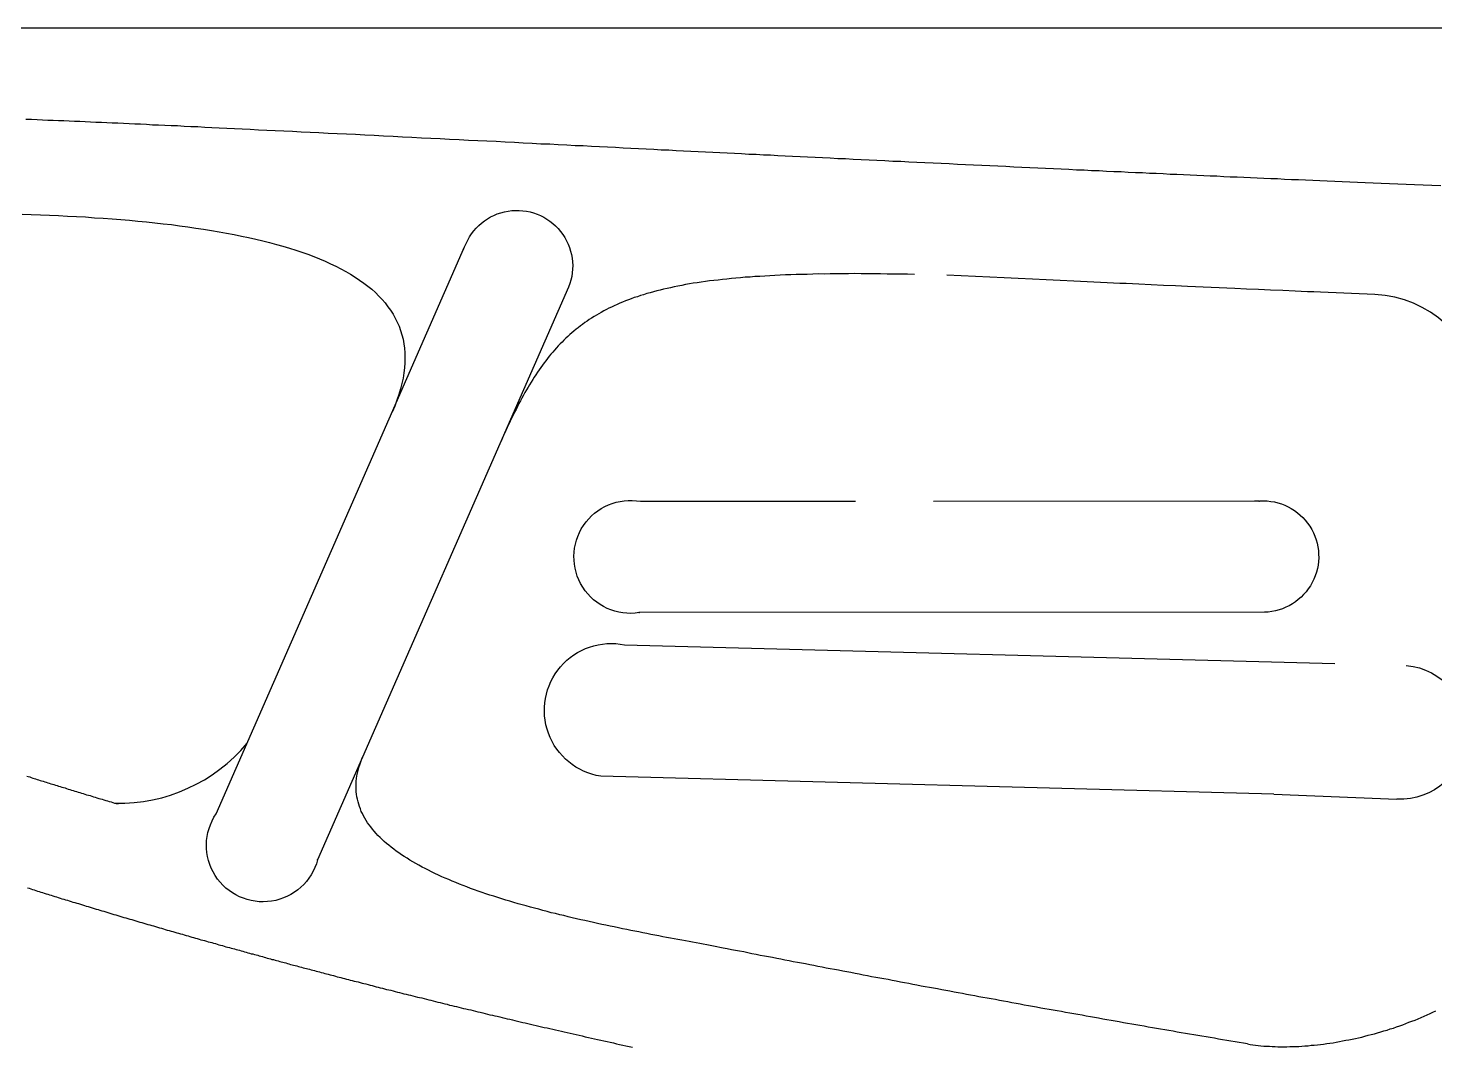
# Model space of a CAD drawing. Header units: millimetres. Extents: x 41 to 1041, y 1148 to 1248.
# Drawn here: x 610.3 to 673.4, y 1202.1 to 1247.8 of the extents above; entities that cross this region are included whole.
import ezdxf

# ---------------------------------------------------------------- set-up
doc = ezdxf.new("R2010")
doc.units = ezdxf.units.MM

msp = doc.modelspace()

# ---------------------------------------------------------------- linework, layer by layer
msp.add_line((1041.281, 1247.802), (41.311, 1247.802))
at = {"color": 3}
for p, q in [((634.545, 1236.172), (623.279, 1210.467)), ((665.784, 1221.577), (637.719, 1221.558)), ((666.21, 1213.414), (671.736, 1213.183))]:
    msp.add_line(p, q, dxfattribs=at)
for points in [[(629.88, 1237.982, -1.0174), (634.545, 1236.172)], [(675.497, 1231.448, 0.36704), (670.746, 1235.839), (668.298, 1235.943), (668.009, 1235.955), (667.724, 1235.967), (667.441, 1235.979), (667.161, 1235.991), (666.606, 1236.015), (666.06, 1236.039), (665.519, 1236.062), (664.983, 1236.086), (664.45, 1236.109), (663.39, 1236.156), (662.326, 1236.204), (661.79, 1236.228), (661.249, 1236.253), (660.702, 1236.278), (660.147, 1236.303), (659.867, 1236.316), (659.583, 1236.329), (659.298, 1236.342), (659.01, 1236.355), (658.718, 1236.369), (658.425, 1236.382), (658.128, 1236.396), (657.829, 1236.41), (657.225, 1236.438), (656.612, 1236.467), (655.992, 1236.496), (655.366, 1236.525), (654.734, 1236.555), (654.098, 1236.585), (653.459, 1236.615), (652.816, 1236.646), (651.529, 1236.707)], [(637.719, 1221.558, -1.185432), (637.78, 1226.557, -1.004022)], [(665.566, 1226.576, -1.0174), (665.784, 1221.577)], [(635.991, 1214.21, -1.023403), (637.064, 1220.113), (668.951, 1219.274)], [(672.155, 1219.189, -0.97632), (671.736, 1213.183)], [(623.279, 1210.467, -1.185432), (618.726, 1212.533, -1.004022)]]:
    msp.add_lwpolyline(points, format="xyb", dxfattribs=at)
for points in [[(618.726, 1212.533), (629.88, 1237.982)], [(634.545, 1236.172), (634.545, 1236.172)], [(637.78, 1226.557), (647.421, 1226.564)], [(650.934, 1226.566), (665.566, 1226.576)], [(657.467, 1226.571), (657.467, 1226.571)], [(642.802, 1221.561), (642.802, 1221.561)], [(658.117, 1221.572), (658.117, 1221.572)], [(665.784, 1221.577), (665.784, 1221.577)], [(647.09, 1219.849), (647.09, 1219.849)], [(625.32, 1215.123), (625.32, 1215.123)], [(666.21, 1213.414), (635.991, 1214.21)]]:
    msp.add_lwpolyline(points, dxfattribs=at)
for points in [[(673.697, 1240.722, 0), (673.302, 1240.733, 0), (672.911, 1240.755, 0), (672.525, 1240.766, 0), (672.144, 1240.778, 0), (671.767, 1240.799, 0), (671.396, 1240.81, 0), (671.03, 1240.832, 0), (670.669, 1240.843, 0), (670.313, 1240.854, 0), (669.963, 1240.876, 0), (669.617, 1240.887, 0), (669.276, 1240.898, 0), (668.94, 1240.919, 0), (668.607, 1240.93, 0), (668.279, 1240.942, 0), (667.954, 1240.963, 0), (667.634, 1240.974, 0), (667.315, 1240.985, 0), (667, 1240.996, 0), (666.688, 1241.007, 0), (666.377, 1241.029, 0), (666.07, 1241.04, 0), (665.764, 1241.051, 0), (665.459, 1241.062, 0), (665.156, 1241.083, 0), (664.855, 1241.094, 0), (664.554, 1241.105, 0), (664.254, 1241.116, 0), (663.955, 1241.127, 0), (663.655, 1241.148, 0), (663.356, 1241.16, 0), (663.057, 1241.171, 0), (662.756, 1241.182, 0), (662.456, 1241.203, 0), (662.154, 1241.214, 0), (661.851, 1241.225, 0), (661.546, 1241.236, 0), (661.241, 1241.257, 0), (660.932, 1241.268, 0), (660.622, 1241.279, 0), (660.309, 1241.301, 0), (659.993, 1241.312, 0), (659.674, 1241.323, 0), (659.352, 1241.344, 0), (659.027, 1241.355, 0), (658.698, 1241.366, 0), (658.365, 1241.388, 0), (658.029, 1241.399, 0), (657.691, 1241.42, 0), (657.349, 1241.431, 0), (657.005, 1241.453, 0), (656.658, 1241.464, 0), (656.309, 1241.485, 0), (655.958, 1241.496, 0), (655.605, 1241.518, 0), (655.249, 1241.529, 0), (654.894, 1241.55, 0), (654.535, 1241.562, 0), (654.176, 1241.583, 0), (653.815, 1241.604, 0), (653.454, 1241.616, 0), (653.091, 1241.637, 0), (652.728, 1241.648, 0), (652.365, 1241.669, 0), (652.001, 1241.681, 0), (651.637, 1241.702, 0), (651.274, 1241.723, 0), (650.91, 1241.735, 0), (650.547, 1241.756, 0), (650.185, 1241.767, 0), (649.823, 1241.789, 0), (649.462, 1241.81, 0), (649.103, 1241.821, 0), (648.746, 1241.843, 0), (648.389, 1241.854, 0), (648.034, 1241.875, 0), (647.681, 1241.896, 0), (647.329, 1241.908, 0), (646.98, 1241.929, 0), (646.633, 1241.94, 0), (646.289, 1241.962, 0), (645.948, 1241.973, 0), (645.609, 1241.994, 0), (645.272, 1242.005, 0), (644.938, 1242.026, 0), (644.605, 1242.038, 0), (644.274, 1242.059, 0), (643.945, 1242.07, 0), (643.617, 1242.091, 0), (643.29, 1242.102, 0), (642.965, 1242.124, 0), (642.64, 1242.135, 0), (642.315, 1242.156, 0), (641.99, 1242.167, 0), (641.665, 1242.188, 0), (641.34, 1242.2, 0), (641.015, 1242.221, 0), (640.689, 1242.232, 0), (640.362, 1242.253, 0), (640.034, 1242.264, 0), (639.704, 1242.285, 0), (639.374, 1242.297, 0), (639.041, 1242.318, 0), (638.706, 1242.329, 0), (638.37, 1242.35, 0), (638.031, 1242.372, 0), (637.689, 1242.383, 0), (637.345, 1242.404, 0), (636.998, 1242.415, 0), (636.647, 1242.437, 0), (636.293, 1242.458, 0), (635.935, 1242.469, 0), (635.573, 1242.491, 0), (635.207, 1242.512, 0), (634.837, 1242.523, 0), (634.462, 1242.545, 0), (634.083, 1242.566, 0), (633.698, 1242.587, 0), (633.308, 1242.599, 0), (632.914, 1242.62, 0), (632.515, 1242.642, 0), (632.112, 1242.663, 0), (631.707, 1242.685, 0), (631.296, 1242.706, 0), (630.883, 1242.728, 0), (630.468, 1242.739, 0), (630.05, 1242.761, 0), (629.63, 1242.782, 0), (629.208, 1242.804, 0), (628.785, 1242.825, 0), (628.362, 1242.847, 0), (627.938, 1242.868, 0), (627.513, 1242.89, 0), (627.089, 1242.911, 0), (626.666, 1242.933, 0), (626.243, 1242.954, 0), (625.822, 1242.976, 0), (625.403, 1242.997, 0), (624.985, 1243.019, 0), (624.57, 1243.041, 0), (624.157, 1243.052, 0), (623.747, 1243.073, 0), (623.341, 1243.095, 0), (622.939, 1243.116, 0), (622.54, 1243.138, 0), (622.147, 1243.159, 0), (621.758, 1243.171, 0), (621.374, 1243.192, 0), (620.996, 1243.213, 0), (620.623, 1243.225, 0), (620.257, 1243.246, 0), (619.899, 1243.267, 0), (619.547, 1243.279, 0), (619.202, 1243.3, 0), (618.865, 1243.311, 0), (618.535, 1243.332, 0), (618.213, 1243.344, 0), (617.898, 1243.365, 0), (617.59, 1243.376, 0), (617.289, 1243.387, 0), (616.993, 1243.408, 0), (616.704, 1243.419, 0), (616.42, 1243.43, 0), (616.141, 1243.441, 0), (615.867, 1243.452, 0), (615.598, 1243.473, 0), (615.333, 1243.484, 0), (615.072, 1243.495, 0), (614.815, 1243.506, 0), (614.561, 1243.517, 0), (614.31, 1243.528, 0), (614.061, 1243.539, 0), (613.816, 1243.55, 0), (613.572, 1243.56, 0), (613.33, 1243.571, 0), (613.089, 1243.582, 0), (612.849, 1243.593, 0), (612.61, 1243.604, 0), (612.371, 1243.615, 0), (612.132, 1243.626, 0), (611.893, 1243.637, 0), (611.654, 1243.637, 0), (611.414, 1243.648, 0), (611.172, 1243.659, 0), (610.929, 1243.67, 0), (610.684, 1243.681, 0), (610.437, 1243.692, 0), (610.187, 1243.703, 0)], [(610.012, 1239.443, 0), (610.425, 1239.432, 0), (610.836, 1239.42, 0), (611.245, 1239.399, 0), (611.653, 1239.387, 0), (612.058, 1239.366, 0), (612.462, 1239.344, 0), (612.864, 1239.323, 0), (613.263, 1239.292, 0), (613.659, 1239.27, 0), (614.053, 1239.239, 0), (614.444, 1239.207, 0), (614.832, 1239.176, 0), (615.215, 1239.134, 0), (615.597, 1239.103, 0), (615.975, 1239.062, 0), (616.349, 1239.02, 0), (616.72, 1238.979, 0), (617.086, 1238.928, 0), (617.449, 1238.876, 0), (617.806, 1238.825, 0), (618.16, 1238.774, 0), (618.51, 1238.722, 0), (618.855, 1238.661, 0), (619.195, 1238.6, 0), (619.53, 1238.539, 0), (619.86, 1238.468, 0), (620.185, 1238.396, 0), (620.504, 1238.325, 0), (620.818, 1238.254, 0), (621.126, 1238.173, 0), (621.429, 1238.092, 0), (621.724, 1238.011, 0), (622.015, 1237.92, 0), (622.299, 1237.829, 0), (622.576, 1237.738, 0), (622.848, 1237.647, 0), (623.113, 1237.546, 0), (623.369, 1237.445, 0), (623.62, 1237.334, 0), (623.864, 1237.223, 0), (624.1, 1237.112, 0), (624.329, 1236.991, 0), (624.549, 1236.871, 0), (624.763, 1236.75, 0), (624.968, 1236.619, 0), (625.166, 1236.488, 0), (625.355, 1236.358, 0), (625.536, 1236.217, 0), (625.708, 1236.076, 0), (625.873, 1235.926, 0), (626.027, 1235.775, 0), (626.174, 1235.615, 0), (626.311, 1235.464, 0), (626.439, 1235.294, 0), (626.558, 1235.133, 0), (626.666, 1234.963, 0), (626.766, 1234.782, 0), (626.856, 1234.602, 0), (626.935, 1234.422, 0), (627.006, 1234.232, 0), (627.065, 1234.031, 0), (627.114, 1233.841, 0), (627.153, 1233.631, 0), (627.18, 1233.431, 0), (627.197, 1233.221, 0), (627.203, 1233.001, 0), (627.198, 1232.781, 0), (627.182, 1232.551, 0), (627.154, 1232.321, 0), (627.115, 1232.081, 0), (627.064, 1231.841, 0), (627.001, 1231.602, 0), (626.926, 1231.352, 0), (626.839, 1231.092, 0), (626.74, 1230.833, 0), (626.628, 1230.563, 0)], [(629.79, 1237.781, 0), (629.79, 1237.781, 0), (629.79, 1237.781, 0), (629.79, 1237.781, 0), (629.79, 1237.781, 0), (629.79, 1237.781, 0), (629.79, 1237.781, 0), (629.79, 1237.781, 0), (629.791, 1237.781, 0), (629.791, 1237.781, 0), (629.791, 1237.781, 0), (629.791, 1237.781, 0), (629.791, 1237.781, 0), (629.791, 1237.781, 0), (629.791, 1237.781, 0), (629.791, 1237.781, 0), (629.791, 1237.781, 0), (629.791, 1237.781, 0), (629.791, 1237.781, 0), (629.792, 1237.781, 0), (629.792, 1237.781, 0), (629.792, 1237.781, 0), (629.792, 1237.781, 0), (629.792, 1237.781, 0), (629.792, 1237.781, 0), (629.792, 1237.781, 0), (629.792, 1237.781, 0), (629.793, 1237.781, 0), (629.793, 1237.781, 0), (629.793, 1237.781, 0), (629.793, 1237.781, 0), (629.793, 1237.781, 0), (629.793, 1237.781, 0), (629.794, 1237.781, 0), (629.794, 1237.781, 0), (629.794, 1237.781, 0), (629.794, 1237.781, 0), (629.794, 1237.781, 0), (629.795, 1237.781, 0), (629.795, 1237.781, 0), (629.795, 1237.781, 0), (629.795, 1237.781, 0), (629.796, 1237.791, 0), (629.796, 1237.791, 0), (629.796, 1237.791, 0), (629.797, 1237.791, 0), (629.797, 1237.791, 0), (629.797, 1237.791, 0), (629.798, 1237.791, 0), (629.798, 1237.791, 0), (629.798, 1237.791, 0), (629.799, 1237.791, 0), (629.799, 1237.791, 0), (629.799, 1237.791, 0), (629.8, 1237.791, 0), (629.8, 1237.801, 0), (629.801, 1237.801, 0), (629.801, 1237.801, 0), (629.802, 1237.801, 0), (629.802, 1237.801, 0), (629.802, 1237.801, 0), (629.803, 1237.801, 0), (629.803, 1237.801, 0), (629.804, 1237.801, 0), (629.805, 1237.811, 0), (629.805, 1237.811, 0), (629.806, 1237.811, 0), (629.806, 1237.811, 0), (629.807, 1237.811, 0), (629.807, 1237.811, 0), (629.808, 1237.811, 0), (629.809, 1237.821, 0), (629.809, 1237.821, 0), (629.81, 1237.821, 0), (629.811, 1237.821, 0), (629.812, 1237.821, 0), (629.812, 1237.821, 0), (629.813, 1237.831, 0), (629.814, 1237.831, 0), (629.815, 1237.831, 0), (629.815, 1237.831, 0), (629.816, 1237.831, 0), (629.817, 1237.841, 0), (629.818, 1237.841, 0), (629.819, 1237.841, 0), (629.82, 1237.841, 0), (629.821, 1237.841, 0), (629.822, 1237.851, 0), (629.823, 1237.851, 0), (629.824, 1237.851, 0), (629.825, 1237.851, 0), (629.826, 1237.861, 0), (629.827, 1237.861, 0), (629.828, 1237.861, 0), (629.829, 1237.861, 0), (629.83, 1237.871, 0), (629.831, 1237.871, 0), (629.832, 1237.871, 0), (629.833, 1237.871, 0), (629.835, 1237.881, 0), (629.836, 1237.881, 0), (629.837, 1237.881, 0), (629.838, 1237.891, 0), (629.84, 1237.891, 0), (629.841, 1237.891, 0), (629.842, 1237.901, 0), (629.844, 1237.901, 0), (629.845, 1237.901, 0), (629.847, 1237.911, 0), (629.848, 1237.911, 0), (629.85, 1237.911, 0), (629.851, 1237.921, 0), (629.853, 1237.921, 0), (629.854, 1237.921, 0), (629.856, 1237.931, 0), (629.858, 1237.931, 0), (629.859, 1237.931, 0), (629.861, 1237.941, 0), (629.863, 1237.941, 0), (629.864, 1237.951, 0), (629.866, 1237.951, 0), (629.868, 1237.951, 0), (629.87, 1237.961, 0), (629.872, 1237.961, 0), (629.873, 1237.971, 0), (629.875, 1237.971, 0), (629.877, 1237.981, 0), (629.879, 1237.981, 0)], [(650.082, 1236.738, 0), (649.768, 1236.749, 0), (649.457, 1236.75, 0), (649.15, 1236.761, 0), (648.847, 1236.762, 0), (648.548, 1236.763, 0), (648.253, 1236.764, 0), (647.962, 1236.775, 0), (647.675, 1236.776, 0), (647.392, 1236.778, 0), (647.112, 1236.769, 0), (646.837, 1236.77, 0), (646.564, 1236.771, 0), (646.296, 1236.771, 0), (646.031, 1236.762, 0), (645.77, 1236.763, 0), (645.513, 1236.754, 0), (645.259, 1236.745, 0), (645.008, 1236.746, 0), (644.761, 1236.737, 0), (644.518, 1236.728, 0), (644.278, 1236.719, 0), (644.041, 1236.71, 0), (643.808, 1236.691, 0), (643.578, 1236.681, 0), (643.351, 1236.672, 0), (643.128, 1236.653, 0), (642.908, 1236.644, 0), (642.691, 1236.625, 0), (642.477, 1236.615, 0), (642.265, 1236.596, 0), (642.058, 1236.577, 0), (641.853, 1236.558, 0), (641.652, 1236.538, 0), (641.453, 1236.519, 0), (641.257, 1236.49, 0), (641.065, 1236.471, 0), (640.875, 1236.451, 0), (640.688, 1236.422, 0), (640.504, 1236.393, 0), (640.323, 1236.373, 0), (640.144, 1236.344, 0), (639.968, 1236.314, 0), (639.795, 1236.285, 0), (639.624, 1236.246, 0), (639.457, 1236.216, 0), (639.291, 1236.187, 0), (639.129, 1236.148, 0), (638.969, 1236.118, 0), (638.811, 1236.079, 0), (638.655, 1236.039, 0), (638.502, 1236, 0), (638.352, 1235.96, 0), (638.204, 1235.921, 0), (638.059, 1235.881, 0), (637.915, 1235.832, 0), (637.774, 1235.792, 0), (637.634, 1235.743, 0), (637.498, 1235.703, 0), (637.363, 1235.654, 0), (637.231, 1235.604, 0), (637.101, 1235.555, 0), (636.972, 1235.495, 0), (636.846, 1235.446, 0), (636.722, 1235.396, 0), (636.6, 1235.337, 0), (636.479, 1235.277, 0), (636.36, 1235.228, 0), (636.244, 1235.168, 0), (636.129, 1235.108, 0), (636.016, 1235.039, 0), (635.905, 1234.979, 0), (635.795, 1234.92, 0), (635.688, 1234.85, 0), (635.582, 1234.78, 0), (635.477, 1234.721, 0), (635.374, 1234.651, 0), (635.273, 1234.582, 0), (635.173, 1234.502, 0), (635.075, 1234.432, 0), (634.977, 1234.353, 0), (634.882, 1234.283, 0), (634.789, 1234.203, 0), (634.695, 1234.124, 0), (634.604, 1234.044, 0), (634.514, 1233.964, 0), (634.426, 1233.875, 0), (634.338, 1233.795, 0), (634.252, 1233.705, 0), (634.167, 1233.626, 0), (634.082, 1233.536, 0), (634, 1233.446, 0), (633.918, 1233.346, 0), (633.837, 1233.257, 0), (633.757, 1233.167, 0), (633.679, 1233.067, 0), (633.6, 1232.968, 0), (633.523, 1232.868, 0), (633.447, 1232.768, 0), (633.372, 1232.668, 0), (633.298, 1232.559, 0), (633.223, 1232.459, 0), (633.151, 1232.349, 0), (633.079, 1232.24, 0), (633.006, 1232.13, 0), (632.936, 1232.02, 0), (632.865, 1231.91, 0), (632.795, 1231.791, 0), (632.727, 1231.681, 0), (632.657, 1231.561, 0), (632.589, 1231.441, 0), (632.521, 1231.322, 0), (632.454, 1231.192, 0), (632.386, 1231.072, 0), (632.32, 1230.942, 0), (632.253, 1230.812, 0), (632.187, 1230.683, 0), (632.121, 1230.553, 0), (632.055, 1230.423, 0), (631.989, 1230.293, 0), (631.924, 1230.154, 0), (631.858, 1230.014, 0), (631.794, 1229.874, 0), (631.728, 1229.734, 0), (631.663, 1229.595, 0), (631.598, 1229.445, 0), (631.533, 1229.295, 0), (631.467, 1229.145, 0)], [(665.341, 1226.572, 0), (665.341, 1226.572, 0), (665.341, 1226.572, 0), (665.341, 1226.572, 0), (665.341, 1226.572, 0), (665.342, 1226.572, 0), (665.342, 1226.572, 0), (665.342, 1226.572, 0), (665.342, 1226.572, 0), (665.342, 1226.572, 0), (665.342, 1226.572, 0), (665.342, 1226.572, 0), (665.342, 1226.572, 0), (665.342, 1226.572, 0), (665.342, 1226.572, 0), (665.343, 1226.572, 0), (665.343, 1226.572, 0), (665.343, 1226.572, 0), (665.343, 1226.572, 0), (665.343, 1226.572, 0), (665.343, 1226.572, 0), (665.344, 1226.572, 0), (665.344, 1226.572, 0), (665.344, 1226.572, 0), (665.344, 1226.572, 0), (665.345, 1226.572, 0), (665.345, 1226.572, 0), (665.345, 1226.572, 0), (665.346, 1226.572, 0), (665.346, 1226.572, 0), (665.346, 1226.572, 0), (665.347, 1226.572, 0), (665.347, 1226.572, 0), (665.348, 1226.572, 0), (665.348, 1226.572, 0), (665.349, 1226.572, 0), (665.349, 1226.572, 0), (665.35, 1226.572, 0), (665.35, 1226.572, 0), (665.351, 1226.572, 0), (665.352, 1226.572, 0), (665.352, 1226.572, 0), (665.353, 1226.572, 0), (665.354, 1226.572, 0), (665.354, 1226.572, 0), (665.355, 1226.572, 0), (665.356, 1226.572, 0), (665.357, 1226.572, 0), (665.358, 1226.572, 0), (665.358, 1226.572, 0), (665.359, 1226.572, 0), (665.36, 1226.572, 0), (665.361, 1226.572, 0), (665.362, 1226.572, 0), (665.363, 1226.572, 0), (665.364, 1226.572, 0), (665.365, 1226.572, 0), (665.367, 1226.572, 0), (665.368, 1226.572, 0), (665.369, 1226.572, 0), (665.37, 1226.572, 0), (665.371, 1226.572, 0), (665.373, 1226.572, 0), (665.374, 1226.572, 0), (665.376, 1226.572, 0), (665.377, 1226.572, 0), (665.378, 1226.572, 0), (665.38, 1226.572, 0), (665.382, 1226.572, 0), (665.383, 1226.572, 0), (665.385, 1226.572, 0), (665.386, 1226.572, 0), (665.388, 1226.572, 0), (665.39, 1226.572, 0), (665.392, 1226.572, 0), (665.394, 1226.572, 0), (665.396, 1226.572, 0), (665.397, 1226.572, 0), (665.399, 1226.572, 0), (665.402, 1226.572, 0), (665.404, 1226.572, 0), (665.406, 1226.572, 0), (665.408, 1226.572, 0), (665.41, 1226.572, 0), (665.412, 1226.572, 0), (665.415, 1226.572, 0), (665.417, 1226.572, 0), (665.42, 1226.572, 0), (665.422, 1226.572, 0), (665.425, 1226.572, 0), (665.427, 1226.572, 0), (665.43, 1226.572, 0), (665.433, 1226.572, 0), (665.435, 1226.572, 0), (665.438, 1226.572, 0), (665.441, 1226.572, 0), (665.444, 1226.572, 0), (665.447, 1226.572, 0), (665.45, 1226.572, 0), (665.453, 1226.572, 0), (665.456, 1226.572, 0), (665.46, 1226.572, 0), (665.463, 1226.572, 0), (665.466, 1226.572, 0), (665.47, 1226.572, 0), (665.473, 1226.572, 0), (665.477, 1226.572, 0), (665.48, 1226.572, 0), (665.484, 1226.572, 0), (665.487, 1226.572, 0), (665.491, 1226.572, 0), (665.495, 1226.572, 0), (665.499, 1226.572, 0), (665.503, 1226.572, 0), (665.507, 1226.572, 0), (665.511, 1226.572, 0), (665.515, 1226.572, 0), (665.52, 1226.572, 0), (665.524, 1226.572, 0), (665.528, 1226.572, 0), (665.533, 1226.572, 0), (665.537, 1226.571, 0), (665.542, 1226.571, 0), (665.546, 1226.571, 0), (665.551, 1226.571, 0), (665.556, 1226.571, 0), (665.561, 1226.571, 0), (665.566, 1226.571, 0)], [(641.484, 1206.499, 0), (641.341, 1206.529, 0), (641.196, 1206.56, 0), (641.048, 1206.58, 0), (640.898, 1206.611, 0), (640.747, 1206.641, 0), (640.593, 1206.672, 0), (640.436, 1206.703, 0), (640.278, 1206.733, 0), (640.117, 1206.764, 0), (639.955, 1206.794, 0), (639.791, 1206.825, 0), (639.625, 1206.856, 0), (639.458, 1206.886, 0), (639.29, 1206.917, 0), (639.119, 1206.947, 0), (638.946, 1206.978, 0), (638.773, 1207.009, 0), (638.598, 1207.049, 0), (638.421, 1207.08, 0), (638.243, 1207.111, 0), (638.065, 1207.151, 0), (637.886, 1207.182, 0), (637.704, 1207.223, 0), (637.522, 1207.253, 0), (637.339, 1207.294, 0), (637.155, 1207.335, 0), (636.971, 1207.365, 0), (636.785, 1207.406, 0), (636.599, 1207.447, 0), (636.413, 1207.487, 0), (636.226, 1207.528, 0), (636.038, 1207.559, 0), (635.85, 1207.599, 0), (635.661, 1207.65, 0), (635.472, 1207.691, 0), (635.283, 1207.731, 0), (635.094, 1207.772, 0), (634.905, 1207.813, 0), (634.715, 1207.863, 0), (634.526, 1207.904, 0), (634.336, 1207.955, 0), (634.147, 1207.995, 0), (633.959, 1208.046, 0), (633.77, 1208.087, 0), (633.582, 1208.138, 0), (633.393, 1208.188, 0), (633.206, 1208.239, 0), (633.02, 1208.29, 0), (632.833, 1208.34, 0), (632.647, 1208.391, 0), (632.462, 1208.442, 0), (632.277, 1208.492, 0), (632.094, 1208.543, 0), (631.912, 1208.604, 0), (631.73, 1208.654, 0), (631.55, 1208.715, 0), (631.37, 1208.766, 0), (631.191, 1208.826, 0), (631.015, 1208.877, 0), (630.839, 1208.937, 0), (630.665, 1208.998, 0), (630.491, 1209.059, 0), (630.321, 1209.119, 0), (630.15, 1209.18, 0), (629.982, 1209.251, 0), (629.815, 1209.311, 0), (629.65, 1209.372, 0), (629.487, 1209.442, 0), (629.326, 1209.503, 0), (629.166, 1209.574, 0), (629.008, 1209.644, 0), (628.854, 1209.705, 0), (628.7, 1209.775, 0), (628.549, 1209.846, 0), (628.4, 1209.916, 0), (628.254, 1209.997, 0), (628.109, 1210.067, 0), (627.967, 1210.138, 0), (627.828, 1210.218, 0), (627.692, 1210.289, 0), (627.557, 1210.369, 0), (627.426, 1210.45, 0), (627.298, 1210.53, 0), (627.172, 1210.611, 0), (627.048, 1210.691, 0), (626.928, 1210.772, 0), (626.812, 1210.852, 0), (626.697, 1210.943, 0), (626.586, 1211.023, 0), (626.479, 1211.113, 0), (626.374, 1211.194, 0), (626.273, 1211.284, 0), (626.176, 1211.374, 0), (626.081, 1211.465, 0), (625.99, 1211.555, 0), (625.904, 1211.645, 0), (625.82, 1211.746, 0), (625.74, 1211.836, 0), (625.664, 1211.936, 0), (625.592, 1212.037, 0), (625.523, 1212.127, 0), (625.459, 1212.227, 0), (625.398, 1212.327, 0), (625.343, 1212.437, 0), (625.29, 1212.538, 0), (625.242, 1212.638, 0), (625.199, 1212.748, 0), (625.159, 1212.858, 0), (625.124, 1212.958, 0), (625.094, 1213.068, 0), (625.068, 1213.178, 0), (625.047, 1213.289, 0), (625.03, 1213.409, 0), (625.017, 1213.519, 0), (625.011, 1213.639, 0), (625.008, 1213.749, 0), (625.011, 1213.869, 0), (625.018, 1213.989, 0), (625.031, 1214.109, 0), (625.048, 1214.229, 0), (625.072, 1214.358, 0), (625.099, 1214.478, 0), (625.132, 1214.608, 0), (625.171, 1214.728, 0), (625.215, 1214.858, 0), (625.265, 1214.988, 0), (625.32, 1215.128, 0)], [(610.223, 1214.222, 0), (610.289, 1214.202, 0), (610.356, 1214.182, 0), (610.422, 1214.162, 0), (610.489, 1214.131, 0), (610.556, 1214.111, 0), (610.622, 1214.091, 0), (610.689, 1214.071, 0), (610.756, 1214.051, 0), (610.824, 1214.03, 0), (610.892, 1214.01, 0), (610.96, 1213.99, 0), (611.028, 1213.97, 0), (611.097, 1213.949, 0), (611.165, 1213.919, 0), (611.234, 1213.899, 0), (611.304, 1213.879, 0), (611.373, 1213.858, 0), (611.443, 1213.838, 0), (611.512, 1213.818, 0), (611.583, 1213.798, 0), (611.653, 1213.767, 0), (611.724, 1213.747, 0), (611.796, 1213.727, 0), (611.868, 1213.706, 0), (611.94, 1213.686, 0), (612.012, 1213.666, 0), (612.085, 1213.636, 0), (612.159, 1213.615, 0), (612.232, 1213.595, 0), (612.307, 1213.575, 0), (612.38, 1213.545, 0), (612.455, 1213.524, 0), (612.53, 1213.504, 0), (612.606, 1213.484, 0), (612.681, 1213.454, 0), (612.757, 1213.433, 0), (612.834, 1213.413, 0), (612.911, 1213.383, 0), (612.988, 1213.362, 0), (613.065, 1213.342, 0), (613.142, 1213.322, 0), (613.22, 1213.292, 0), (613.297, 1213.271, 0), (613.375, 1213.251, 0), (613.453, 1213.221, 0), (613.531, 1213.2, 0), (613.61, 1213.18, 0), (613.689, 1213.15, 0), (613.767, 1213.13, 0), (613.846, 1213.109, 0), (613.925, 1213.079, 0), (614.005, 1213.059, 0), (614.084, 1213.038, 0), (614.163, 1213.008, 0), (614.241, 1212.988, 0), (614.321, 1212.968, 0)], [(610.251, 1209.202, 0), (610.326, 1209.182, 0), (610.402, 1209.162, 0), (610.476, 1209.132, 0), (610.552, 1209.111, 0), (610.628, 1209.091, 0), (610.704, 1209.061, 0), (610.78, 1209.04, 0), (610.857, 1209.01, 0), (610.934, 1208.99, 0), (611.011, 1208.97, 0), (611.089, 1208.939, 0), (611.167, 1208.919, 0), (611.245, 1208.889, 0), (611.322, 1208.868, 0), (611.401, 1208.848, 0), (611.481, 1208.818, 0), (611.56, 1208.798, 0), (611.64, 1208.767, 0), (611.721, 1208.747, 0), (611.802, 1208.717, 0), (611.883, 1208.696, 0), (611.965, 1208.666, 0), (612.048, 1208.646, 0), (612.131, 1208.615, 0), (612.213, 1208.595, 0), (612.297, 1208.565, 0), (612.381, 1208.545, 0), (612.466, 1208.514, 0), (612.551, 1208.494, 0), (612.637, 1208.464, 0), (612.723, 1208.443, 0), (612.81, 1208.413, 0), (612.896, 1208.383, 0), (612.984, 1208.362, 0), (613.071, 1208.332, 0), (613.158, 1208.302, 0), (613.246, 1208.281, 0), (613.334, 1208.251, 0), (613.423, 1208.231, 0), (613.511, 1208.2, 0), (613.6, 1208.17, 0), (613.689, 1208.15, 0), (613.779, 1208.119, 0), (613.868, 1208.089, 0), (613.958, 1208.069, 0), (614.046, 1208.039, 0), (614.136, 1208.008, 0), (614.226, 1207.988, 0), (614.316, 1207.958, 0), (614.405, 1207.937, 0), (614.495, 1207.907, 0), (614.585, 1207.877, 0), (614.675, 1207.856, 0), (614.765, 1207.826, 0), (614.855, 1207.796, 0), (614.944, 1207.775, 0), (615.033, 1207.745, 0), (615.122, 1207.725, 0), (615.211, 1207.694, 0), (615.3, 1207.664, 0), (615.389, 1207.644, 0), (615.478, 1207.613, 0), (615.567, 1207.593, 0), (615.655, 1207.563, 0), (615.743, 1207.542, 0), (615.831, 1207.512, 0), (615.918, 1207.492, 0), (616.006, 1207.461, 0), (616.094, 1207.441, 0), (616.181, 1207.411, 0), (616.268, 1207.39, 0), (616.355, 1207.36, 0), (616.442, 1207.34, 0), (616.528, 1207.309, 0), (616.614, 1207.289, 0), (616.701, 1207.259, 0), (616.786, 1207.239, 0), (616.871, 1207.208, 0), (616.957, 1207.188, 0), (617.042, 1207.168, 0), (617.127, 1207.137, 0), (617.211, 1207.117, 0), (617.296, 1207.087, 0), (617.38, 1207.066, 0), (617.464, 1207.046, 0), (617.548, 1207.016, 0), (617.631, 1206.995, 0), (617.714, 1206.975, 0), (617.797, 1206.945, 0), (617.879, 1206.925, 0), (617.962, 1206.904, 0), (618.044, 1206.874, 0), (618.126, 1206.854, 0), (618.207, 1206.833, 0), (618.288, 1206.813, 0), (618.369, 1206.783, 0), (618.45, 1206.763, 0), (618.531, 1206.742, 0), (618.611, 1206.722, 0), (618.691, 1206.702, 0), (618.77, 1206.671, 0), (618.849, 1206.651, 0), (618.928, 1206.631, 0), (619.006, 1206.61, 0), (619.085, 1206.59, 0), (619.163, 1206.56, 0), (619.241, 1206.54, 0), (619.318, 1206.519, 0), (619.396, 1206.499, 0), (619.472, 1206.479, 0), (619.549, 1206.459, 0), (619.626, 1206.438, 0), (619.702, 1206.418, 0), (619.777, 1206.398, 0), (619.852, 1206.377, 0), (619.927, 1206.357, 0), (620.002, 1206.337, 0), (620.077, 1206.317, 0), (620.151, 1206.286, 0), (620.225, 1206.266, 0), (620.298, 1206.246, 0), (620.372, 1206.236, 0), (620.445, 1206.215, 0), (620.518, 1206.195, 0), (620.59, 1206.175, 0), (620.662, 1206.154, 0), (620.734, 1206.134, 0), (620.806, 1206.114, 0), (620.876, 1206.094, 0), (620.947, 1206.073, 0), (621.018, 1206.053, 0), (621.088, 1206.033, 0), (621.158, 1206.013, 0), (621.228, 1205.992, 0), (621.298, 1205.982, 0), (621.368, 1205.962, 0), (621.438, 1205.942, 0), (621.507, 1205.921, 0), (621.577, 1205.901, 0), (621.647, 1205.881, 0), (621.716, 1205.861, 0), (621.786, 1205.85, 0), (621.854, 1205.83, 0), (621.924, 1205.81, 0), (621.994, 1205.79, 0), (622.063, 1205.769, 0), (622.133, 1205.749, 0), (622.204, 1205.729, 0), (622.274, 1205.719, 0), (622.345, 1205.698, 0), (622.416, 1205.678, 0), (622.487, 1205.658, 0), (622.558, 1205.638, 0), (622.63, 1205.617, 0), (622.702, 1205.597, 0), (622.774, 1205.577, 0), (622.847, 1205.567, 0), (622.919, 1205.546, 0), (622.993, 1205.526, 0), (623.067, 1205.506, 0), (623.142, 1205.485, 0), (623.217, 1205.465, 0), (623.293, 1205.445, 0), (623.369, 1205.425, 0), (623.446, 1205.404, 0), (623.523, 1205.384, 0), (623.601, 1205.364, 0), (623.68, 1205.343, 0), (623.759, 1205.323, 0), (623.838, 1205.303, 0), (623.919, 1205.283, 0), (623.998, 1205.262, 0), (624.08, 1205.242, 0), (624.161, 1205.212, 0), (624.244, 1205.191, 0), (624.327, 1205.171, 0), (624.41, 1205.151, 0), (624.494, 1205.131, 0), (624.579, 1205.11, 0), (624.664, 1205.09, 0), (624.749, 1205.06, 0), (624.835, 1205.039, 0), (624.922, 1205.019, 0), (625.008, 1204.999, 0), (625.096, 1204.978, 0), (625.184, 1204.948, 0), (625.273, 1204.928, 0), (625.362, 1204.907, 0), (625.452, 1204.887, 0), (625.543, 1204.857, 0), (625.634, 1204.836, 0), (625.725, 1204.816, 0), (625.817, 1204.786, 0), (625.91, 1204.765, 0), (626.003, 1204.745, 0), (626.095, 1204.715, 0), (626.189, 1204.694, 0), (626.284, 1204.674, 0), (626.379, 1204.644, 0), (626.474, 1204.623, 0), (626.571, 1204.603, 0), (626.667, 1204.573, 0), (626.764, 1204.552, 0), (626.862, 1204.522, 0), (626.96, 1204.502, 0), (627.058, 1204.481, 0), (627.157, 1204.451, 0), (627.255, 1204.43, 0), (627.355, 1204.4, 0), (627.455, 1204.38, 0), (627.555, 1204.349, 0), (627.656, 1204.329, 0), (627.757, 1204.299, 0), (627.858, 1204.278, 0), (627.96, 1204.258, 0), (628.062, 1204.228, 0), (628.165, 1204.207, 0), (628.267, 1204.177, 0), (628.369, 1204.156, 0), (628.473, 1204.126, 0), (628.576, 1204.106, 0), (628.68, 1204.075, 0), (628.784, 1204.055, 0), (628.888, 1204.025, 0), (628.993, 1203.994, 0), (629.098, 1203.974, 0), (629.203, 1203.943, 0), (629.308, 1203.923, 0), (629.413, 1203.893, 0), (629.518, 1203.872, 0), (629.623, 1203.842, 0), (629.729, 1203.821, 0), (629.835, 1203.791, 0), (629.941, 1203.771, 0), (630.047, 1203.74, 0), (630.154, 1203.72, 0), (630.261, 1203.69, 0), (630.368, 1203.669, 0), (630.475, 1203.639, 0), (630.583, 1203.618, 0), (630.69, 1203.588, 0), (630.798, 1203.568, 0), (630.907, 1203.537, 0), (631.016, 1203.507, 0), (631.126, 1203.486, 0), (631.236, 1203.456, 0), (631.347, 1203.436, 0), (631.458, 1203.405, 0), (631.57, 1203.385, 0), (631.682, 1203.354, 0), (631.794, 1203.324, 0), (631.908, 1203.304, 0), (632.022, 1203.273, 0), (632.137, 1203.243, 0), (632.253, 1203.222, 0), (632.369, 1203.192, 0), (632.487, 1203.161, 0), (632.605, 1203.141, 0), (632.724, 1203.111, 0), (632.843, 1203.08, 0), (632.964, 1203.06, 0), (633.085, 1203.029, 0), (633.207, 1202.999, 0), (633.331, 1202.968, 0), (633.455, 1202.938, 0), (633.581, 1202.917, 0), (633.707, 1202.887, 0), (633.835, 1202.857, 0), (633.964, 1202.826, 0), (634.093, 1202.796, 0), (634.223, 1202.765, 0), (634.354, 1202.735, 0), (634.487, 1202.704, 0), (634.62, 1202.674, 0), (634.754, 1202.643, 0), (634.889, 1202.613, 0), (635.025, 1202.582, 0), (635.161, 1202.552, 0), (635.298, 1202.521, 0), (635.435, 1202.491, 0), (635.573, 1202.46, 0), (635.712, 1202.43, 0), (635.852, 1202.399, 0), (635.992, 1202.369, 0), (636.132, 1202.338, 0), (636.273, 1202.308, 0), (636.414, 1202.277, 0), (636.556, 1202.247, 0), (636.697, 1202.206, 0), (636.839, 1202.176, 0), (636.982, 1202.145, 0), (637.124, 1202.115, 0), (637.268, 1202.084, 0), (637.411, 1202.054, 0)], [(665.024, 1202.193, 0), (664.838, 1202.224, 0), (664.652, 1202.255, 0), (664.466, 1202.285, 0), (664.28, 1202.316, 0), (664.095, 1202.347, 0), (663.909, 1202.377, 0), (663.723, 1202.408, 0), (663.537, 1202.449, 0), (663.352, 1202.479, 0), (663.166, 1202.51, 0), (662.981, 1202.541, 0), (662.795, 1202.571, 0), (662.609, 1202.602, 0), (662.423, 1202.633, 0), (662.238, 1202.663, 0), (662.052, 1202.694, 0), (661.866, 1202.725, 0), (661.681, 1202.765, 0), (661.496, 1202.796, 0), (661.31, 1202.827, 0), (661.124, 1202.857, 0), (660.939, 1202.888, 0), (660.753, 1202.919, 0), (660.567, 1202.949, 0), (660.382, 1202.99, 0), (660.197, 1203.021, 0), (660.011, 1203.051, 0), (659.826, 1203.082, 0), (659.64, 1203.113, 0), (659.454, 1203.143, 0), (659.269, 1203.184, 0), (659.083, 1203.215, 0), (658.897, 1203.245, 0), (658.712, 1203.276, 0), (658.527, 1203.307, 0), (658.342, 1203.347, 0), (658.156, 1203.378, 0), (657.97, 1203.409, 0), (657.785, 1203.44, 0), (657.599, 1203.48, 0), (657.414, 1203.511, 0), (657.228, 1203.542, 0), (657.043, 1203.572, 0), (656.858, 1203.613, 0), (656.672, 1203.644, 0), (656.487, 1203.674, 0), (656.301, 1203.705, 0), (656.116, 1203.746, 0), (655.93, 1203.776, 0), (655.745, 1203.807, 0), (655.56, 1203.848, 0), (655.375, 1203.878, 0), (655.189, 1203.909, 0), (655.004, 1203.94, 0), (654.818, 1203.98, 0), (654.633, 1204.011, 0), (654.447, 1204.042, 0), (654.262, 1204.082, 0), (654.076, 1204.113, 0), (653.892, 1204.144, 0), (653.706, 1204.184, 0), (653.521, 1204.215, 0), (653.335, 1204.246, 0), (653.15, 1204.286, 0), (652.965, 1204.317, 0), (652.779, 1204.348, 0), (652.594, 1204.388, 0), (652.409, 1204.419, 0), (652.224, 1204.46, 0), (652.038, 1204.49, 0), (651.853, 1204.521, 0), (651.668, 1204.562, 0), (651.482, 1204.592, 0), (651.297, 1204.623, 0), (651.111, 1204.664, 0), (650.927, 1204.694, 0), (650.742, 1204.735, 0), (650.556, 1204.766, 0), (650.371, 1204.796, 0), (650.186, 1204.837, 0), (650, 1204.868, 0), (649.815, 1204.908, 0), (649.63, 1204.939, 0), (649.445, 1204.97, 0), (649.26, 1205.011, 0), (649.075, 1205.041, 0), (648.889, 1205.082, 0), (648.704, 1205.113, 0), (648.519, 1205.153, 0), (648.333, 1205.184, 0), (648.148, 1205.215, 0), (647.964, 1205.255, 0), (647.778, 1205.286, 0), (647.593, 1205.327, 0), (647.408, 1205.357, 0), (647.222, 1205.398, 0), (647.037, 1205.429, 0), (646.852, 1205.469, 0), (646.667, 1205.5, 0), (646.482, 1205.541, 0), (646.297, 1205.571, 0), (646.112, 1205.602, 0), (645.926, 1205.643, 0), (645.741, 1205.673, 0), (645.556, 1205.714, 0), (645.371, 1205.745, 0), (645.185, 1205.785, 0), (645.001, 1205.816, 0), (644.816, 1205.857, 0), (644.631, 1205.887, 0), (644.445, 1205.928, 0), (644.26, 1205.959, 0), (644.075, 1205.999, 0), (643.89, 1206.03, 0), (643.705, 1206.071, 0), (643.52, 1206.101, 0), (643.335, 1206.142, 0), (643.15, 1206.173, 0), (642.965, 1206.213, 0), (642.779, 1206.244, 0), (642.594, 1206.285, 0), (642.409, 1206.325, 0), (642.225, 1206.356, 0), (642.039, 1206.397, 0), (641.854, 1206.427, 0), (641.669, 1206.468, 0), (641.484, 1206.499, 0)], [(665.024, 1202.193, 0), (665.141, 1202.173, 0), (665.261, 1202.162, 0), (665.382, 1202.142, 0), (665.504, 1202.131, 0), (665.628, 1202.111, 0), (665.752, 1202.101, 0), (665.878, 1202.09, 0), (666.005, 1202.09, 0), (666.133, 1202.079, 0), (666.262, 1202.079, 0), (666.393, 1202.068, 0), (666.524, 1202.068, 0), (666.656, 1202.067, 0), (666.789, 1202.067, 0), (666.923, 1202.076, 0), (667.058, 1202.076, 0), (667.193, 1202.085, 0), (667.329, 1202.085, 0), (667.466, 1202.094, 0), (667.604, 1202.104, 0), (667.742, 1202.113, 0), (667.881, 1202.133, 0), (668.02, 1202.142, 0), (668.16, 1202.152, 0), (668.301, 1202.171, 0), (668.442, 1202.191, 0), (668.583, 1202.21, 0), (668.725, 1202.23, 0), (668.867, 1202.249, 0), (669.009, 1202.279, 0), (669.151, 1202.298, 0), (669.294, 1202.328, 0), (669.437, 1202.357, 0), (669.58, 1202.377, 0), (669.723, 1202.416, 0), (669.867, 1202.446, 0), (670.01, 1202.475, 0), (670.153, 1202.505, 0), (670.296, 1202.544, 0), (670.439, 1202.584, 0), (670.582, 1202.613, 0), (670.724, 1202.652, 0), (670.867, 1202.692, 0), (671.01, 1202.741, 0), (671.152, 1202.781, 0), (671.293, 1202.82, 0), (671.434, 1202.87, 0), (671.575, 1202.909, 0), (671.715, 1202.959, 0), (671.856, 1203.008, 0), (671.995, 1203.058, 0), (672.134, 1203.107, 0), (672.272, 1203.167, 0), (672.409, 1203.216, 0), (672.547, 1203.266, 0), (672.683, 1203.325, 0), (672.818, 1203.385, 0), (672.953, 1203.444, 0), (673.087, 1203.504, 0), (673.22, 1203.563, 0), (673.352, 1203.623, 0), (673.483, 1203.682, 0)]]:
    msp.add_polyline3d(points, dxfattribs=at)
msp.add_arc((614.359, 1220.489), 7.489, 268.73325, 320.17163, dxfattribs=at)
for p in [(637.719, 1221.558), (623.279, 1210.467)]:
    msp.add_point(p, dxfattribs=at)

doc.saveas('drawing.dxf')
